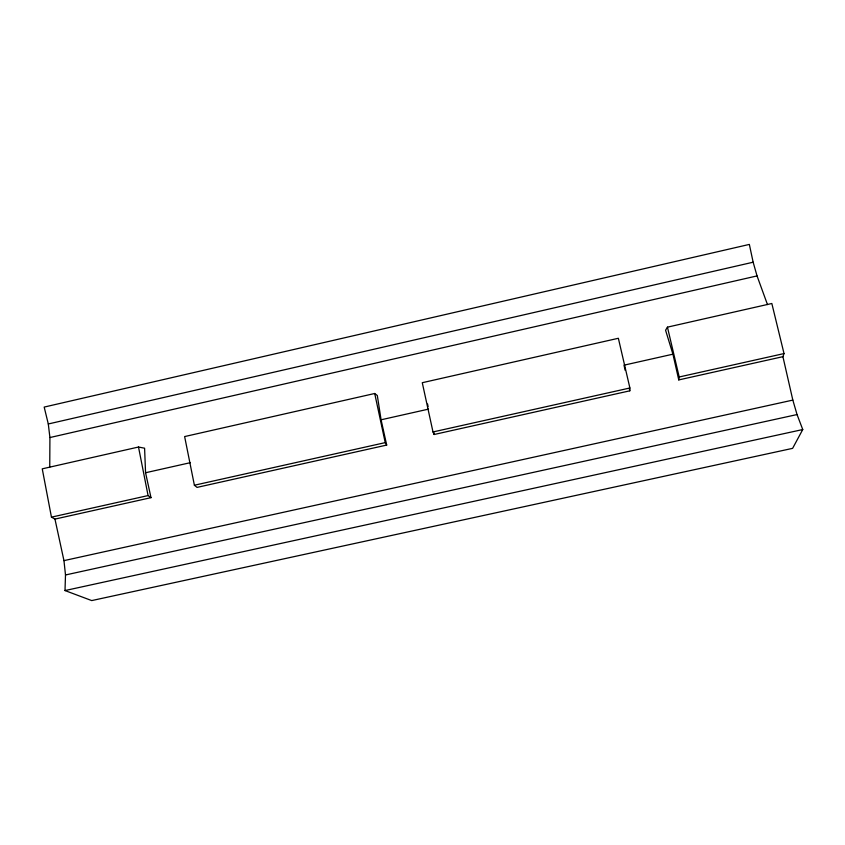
<?xml version="1.0" encoding="UTF-8"?>
<svg xmlns="http://www.w3.org/2000/svg" width="845" height="845" viewBox="0 0 845 845"><rect width="100%" height="100%" fill="white"/><g stroke="black" fill="none" stroke-linecap="round" stroke-linejoin="round"><path stroke-width="1.27" d="M49.749 467.127L49.918 437.541L48.292 423.979L44.183 407.079L749.346 244.416L753.148 262.214L757.046 275.914L767.471 304.58M782.914 356.674L678.767 379.912L672.926 354.182L665.575 330.237L667.444 327.152L771.834 303.492L784.023 353.569L782.914 356.674L792.832 400.097L797.046 414.557L802.75 429.545L792.61 448.357L91.735 600.584L65.002 590.56L65.498 574.97L63.956 560.626L54.957 519.094L51.45 517.151L42.25 468.838L138.506 447.026L144.59 448.209L145.562 472.746L151.001 497.663L54.957 519.094M629.789 390.834L629.895 387.992L618.36 338.275L422.278 382.711L432.999 431.953L434.161 434.488L629.789 390.834L629.208 388.277M678.767 379.912L679.19 376.986L667.444 327.152M48.292 423.979L753.148 262.214M49.918 437.541L757.046 275.914M374.705 393.495L184.632 436.569L194.392 485.231L197.033 487.396L386.693 445.072L381.084 419.796L377.314 395.513L374.705 393.495L385.236 442.622L386.693 445.072M145.562 472.746L190.283 462.69M381.084 419.796L428.51 409.128M672.926 354.182L624.001 365.177L625.152 370.311M51.45 517.151L148.076 495.571L151.001 497.663M194.392 485.231L385.236 442.622M432.999 431.953L629.895 387.992M679.19 376.986L784.023 353.569M63.956 560.626L792.832 400.097M65.498 574.97L797.046 414.557M65.002 590.56L802.75 429.545M433.601 431.953L434.161 434.488M138.506 447.026L148.076 495.571M427.602 404.026L428.056 406.582"/></g></svg>
